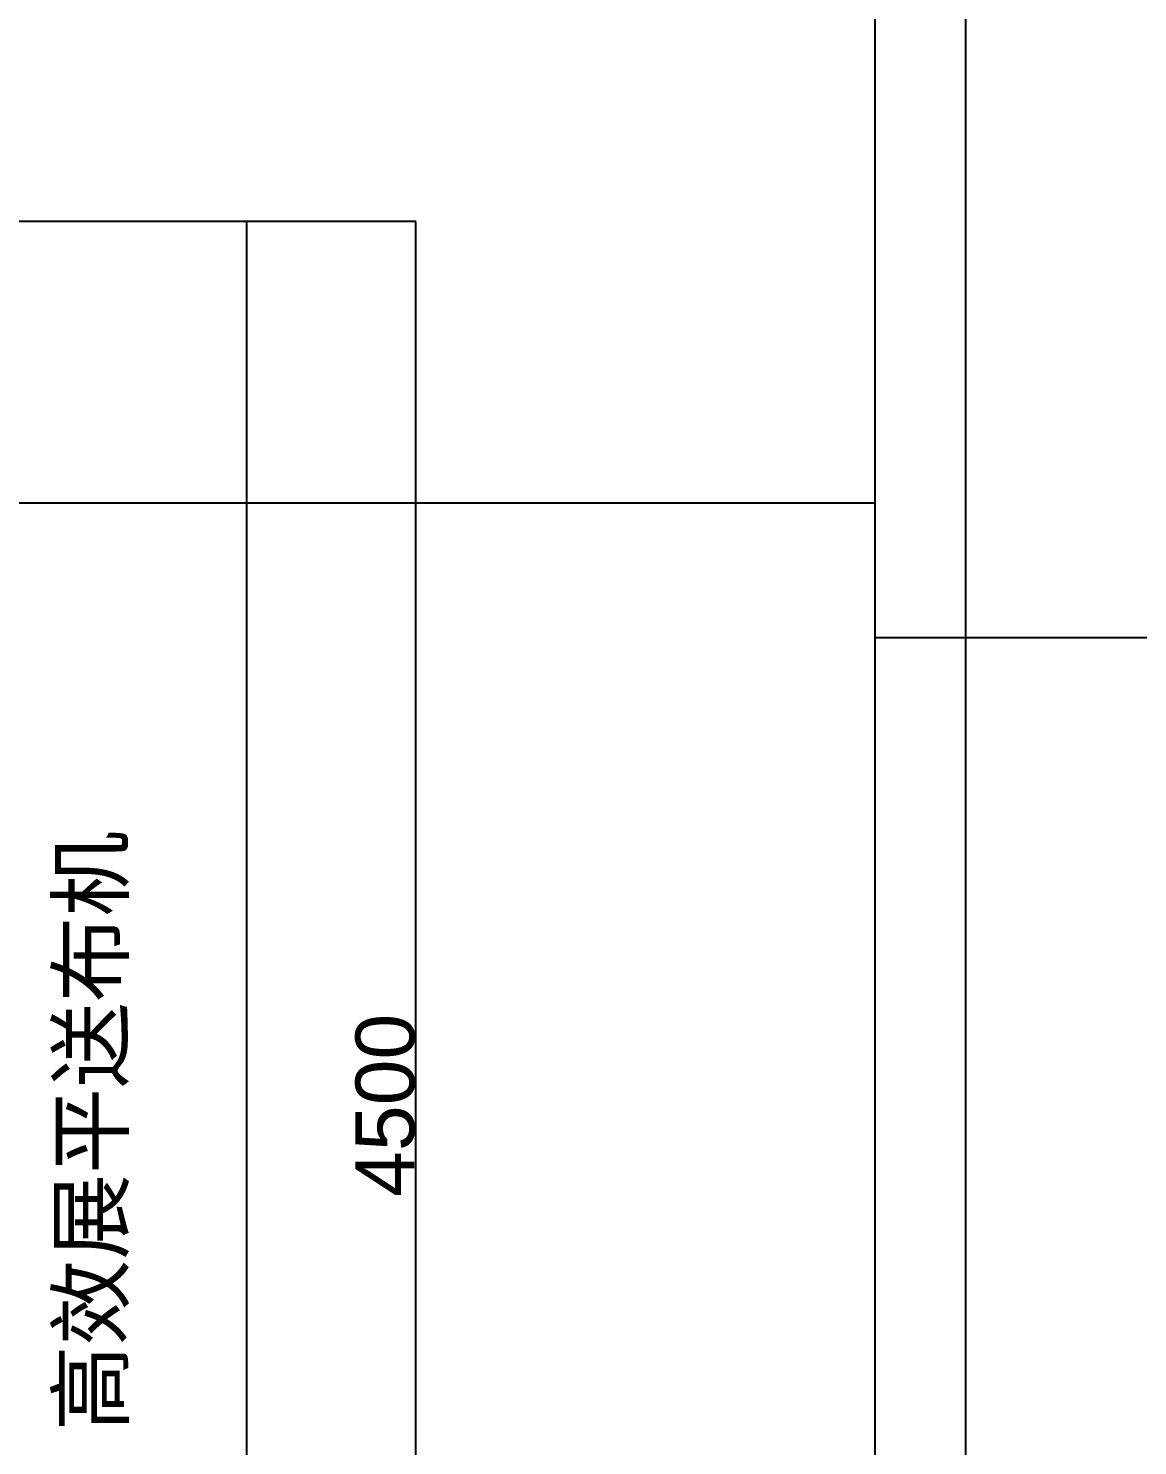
# Model space of a CAD drawing. Header units: millimetres. Extents: x 8553 to 64453, y 11523 to 72084.
# Drawn here: x 50003 to 52826, y 20124 to 23731 of the extents above; entities that cross this region are included whole.
import ezdxf

# ---------------------------------------------------------------- set-up
doc = ezdxf.new("R2010")
doc.units = ezdxf.units.MM
doc.header["$PDMODE"] = 35
for name, color, linetype in [('font_grey', 254, 'Continuous'), ('green', 122, 'Continuous'), ('grey', 254, 'Continuous'), ('tube_steam', 140, 'Continuous'), ('tube_useless_steam', 154, 'Continuous')]:
    doc.layers.add(name, color=color, linetype=linetype)
doc.styles.get("Standard").update_dxf_attribs({"font": 'arial.ttf', "height": 150})
doc.dimstyles.new('ISO-25', dxfattribs={"dimtxt": 2.5, "dimasz": 2.5, "dimexe": 1.25, "dimexo": 0.625, "dimtad": 1, "dimtxsty": 'Standard', "dimcen": 2.5, "dimadec": 0, "dimazin": 0, "dimtfac": 1, "dimtmove": 0, "dimatfit": 3, "dimfxl": 0, "dimarcsym": 0})

# ---------------------------------------------------------------- blocks, each defined once
blk = doc.blocks.new('*D19')
at = {"layer": 'Defpoints', "color": 0, "transparency": 16777216}
for p in [(50558.1, 23240), (50989.2, 23240), (50558.1, 18740)]:
    blk.add_point(p, dxfattribs=at)
at = {"layer": 'font_grey', "color": 0, "lineweight": -2, "transparency": 16777216}
for p, q in [((50558.7, 23240), (50990.4, 23240)), ((50989.2, 18742.5), (50989.2, 23237.5)), ((50558.7, 18740), (50990.4, 18740))]:
    blk.add_line(p, q, dxfattribs=at)
at = {"layer": 'font_grey', "color": 0, "transparency": 16777216}
for points in [[(50988.7, 23237.5), (50989.6, 23237.5), (50989.2, 23240)], [(50988.7, 18742.5), (50989.6, 18742.5), (50989.2, 18740)]]:
    blk.add_solid(points, dxfattribs=at)
at = {"layer": 'font_grey', "color": 0, "transparency": 16777216, "insert": (50911.9, 20990), "char_height": 150, "attachment_point": 5, "rotation": 90}
blk.add_mtext('4500', dxfattribs=at)

msp = doc.modelspace()

# ---------------------------------------------------------------- linework, layer by layer
at = {"layer": 'green'}
msp.add_lwpolyline([(42148.115, 18739.984), (42148.115, 23239.984), (50558.115, 23239.984), (50558.115, 18739.984)], close=True, dxfattribs=at)
at = {"layer": 'tube_steam'}
msp.add_line((52388.431, 24209.886), (52388.431, 14003.844), dxfattribs=at)
at = {"layer": 'tube_useless_steam'}
for p, q in [((52157.241, 24340.51), (52157.241, 16989.558)), ((48456.39, 22523.075), (52157.241, 22523.075)), ((54670.605, 22179.569), (52157.241, 22179.569))]:
    msp.add_line(p, q, dxfattribs=at)

# ---------------------------------------------------------------- texts
at = {"layer": 'grey', "color": 1, "insert": (50081.837, 20160.903), "char_height": 160, "attachment_point": 1, "rotation": 90}
msp.add_mtext_dynamic_manual_height_columns('{\\fSimSun|b0|i0|c134|p2;高效展平送布机}', width=2002.03199, gutter_width=1000, heights=[0], dxfattribs=at)

# ---------------------------------------------------------------- dimensions: what is measured, and where the dimension line sits
at = {"layer": 'font_grey'}
dim = msp.add_linear_dim(base=(50989.161, 23239.984), p1=(50558.115, 18739.984), p2=(50558.115, 23239.984), angle=90, dimstyle='ISO-25', dxfattribs=at)
dim.commit()
dim.dimension.update_dxf_attribs({"geometry": '*D19', "text_midpoint": (50911.95, 20989.984)})

doc.saveas('drawing.dxf')
